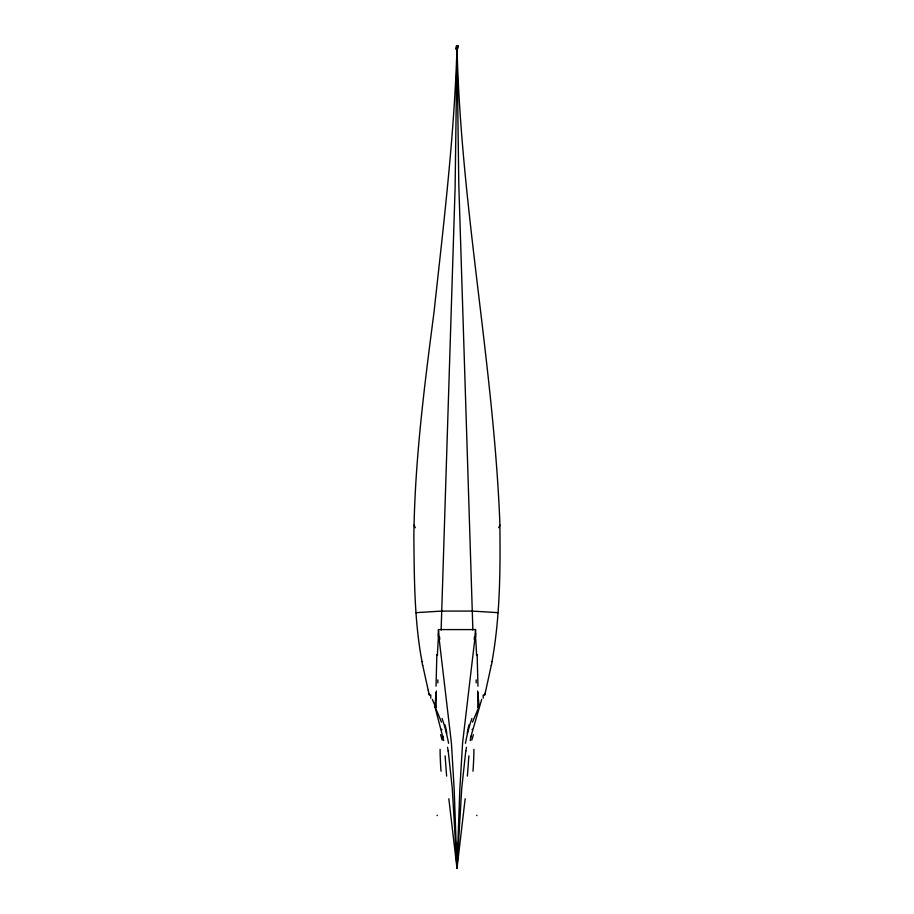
<?xml version="1.0" encoding="UTF-8"?>
<svg xmlns="http://www.w3.org/2000/svg" width="914" height="914" viewBox="0 0 914 914"><rect width="100%" height="100%" fill="white"/><g stroke="black" fill="none" stroke-linecap="round" stroke-linejoin="round"><path stroke-width="1.37" d="M436.035 686.208L436.858 654.584M436.195 705.905L436.081 692.424M475.668 636.418L475.691 629.586L438.309 629.586L438.332 636.418M477.919 692.424L477.805 706.431M456.772 70.355L456.92 48.339L458.302 45.711L457.491 48.865L457.32 45.997L456.68 48.293L456.509 45.86L455.663 49.116L457.034 48.019L457.228 70.355M436.184 706.625L436.149 707.379M492.018 661.553C500.278 615.876 500.369 569.136 499.867 522.842C493.469 363.589 460.793 206.427 457 46.922C454.407 135.729 443.61 224.067 434.001 312.314C424.279 386.885 414.648 461.696 413.859 537.021C414.282 578.596 414.305 620.549 421.982 661.553M441.131 630.02L455.103 187.998L457 46.922L458.771 183.577L472.869 630.02M475.531 633.151L462.587 742.956L459.822 789.342L457 868.3L448.831 798.756M468.882 755.878L467.385 776.089M443.747 740.614L434.858 706.362L436.378 690.961M465.169 798.756L457 868.3L452.259 788.199L448.214 750.942M470.253 740.614L470.847 736.296M465.786 750.942L461.741 788.199L457 868.3L454.178 789.342L451.413 742.956L438.469 633.151M485.323 692.629L491.298 665.209M485.265 692.881L484.763 694.937M472.115 729.738L472.252 729.155M470.71 737.198L481.712 699.359M472.504 722.151L479.142 706.362L477.622 690.961M498.736 527.698L499.924 525.116M479.142 706.362L478.193 707.642M429.466 694.983L430.026 694.869M483.974 694.869L484.557 694.994M415.961 612.666L441.759 611.078L472.241 611.078L498.039 612.666M435.807 707.642L432.288 699.359M429.237 694.937L428.22 690.31M434.858 706.362L441.496 722.151M414.076 525.116L415.264 527.698M441.748 729.155L441.885 729.738M428.152 690.013L422.702 665.209M443.153 736.296L443.29 737.198M477.851 707.379L477.816 706.625M446.615 776.089L445.118 755.878M477.142 654.584L477.965 686.208M437.086 815.608A229.06 10.454 -64.3 0 1 437.28 815.242M471.784 740.134A176.094 4.399 -75 0 1 473.418 734.673M483.129 695.051A172.369 5.667 -77.2 0 1 483.198 698.147M484.854 693.795A91.309 2.136 -84.5 0 1 484.763 694.149M492.086 661.679A73.988 14.521 -81.9 0 1 491.366 665.358M467.237 733.268A138.802 12.053 88.1 0 1 469.099 724.745M473.909 749.354A157.425 15.984 -79.5 0 1 472.984 771.176M465.832 751.08A170.929 39.428 89 0 1 466.494 747.309M465.42 743.299A138.357 31.739 89 0 1 471.932 718.495M475.2 631.071A183.154 23.204 88.7 0 1 476.617 655.487M474.435 636.887A24.964 1.234 -84 0 1 474.24 639.4M478.422 706.591A20.199 1.531 -72.5 0 1 477.839 707.436M476.183 679.89A52.098 1.599 89.9 0 1 476.171 682.884M476.72 815.242A229.06 10.454 64.3 0 1 476.914 815.608M440.582 734.673A176.094 4.399 75 0 1 442.216 740.134M430.802 698.147A172.369 5.667 77.2 0 1 430.871 695.051M429.237 694.149A91.309 2.136 84.5 0 1 429.146 693.795M422.634 665.358A73.988 14.521 81.9 0 1 421.914 661.679M444.901 724.745A138.802 12.053 -88.1 0 1 446.763 733.268M441.016 771.176A157.425 15.984 79.5 0 1 440.091 749.354M447.506 747.309A170.929 39.428 -89 0 1 448.168 751.08M442.068 718.495A138.357 31.739 -89 0 1 448.58 743.299M437.383 655.487A183.154 23.204 -88.7 0 1 438.8 631.071M439.76 639.4A24.964 1.234 84 0 1 439.565 636.887M436.161 707.436A20.199 1.531 72.5 0 1 435.578 706.591M437.829 682.884A52.098 1.599 -89.9 0 1 437.817 679.89"/></g></svg>
